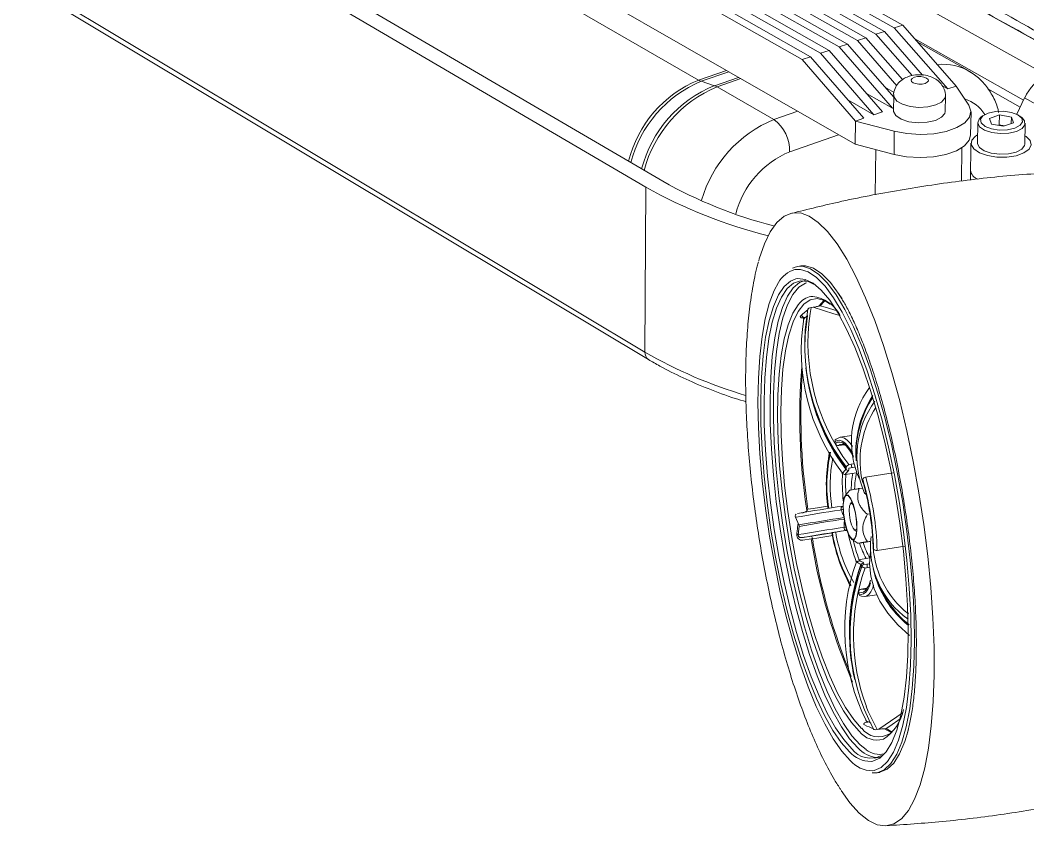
# Model space of a CAD drawing. Header units: millimetres. Extents: x -151 to 157, y -71 to 282.
# Drawn here: x -79.3 to 25.2, y -71.2 to 12.4 of the extents above; entities that cross this region are included whole.
import ezdxf

# ---------------------------------------------------------------- set-up
doc = ezdxf.new("R2010")
doc.units = ezdxf.units.MM

msp = doc.modelspace()

# ---------------------------------------------------------------- linework, layer by layer
at = {"color": 7, "linetype": 'Continuous', "lineweight": 15}
for p, q in [((-56.59, 48.17), (9.43, 10.9)), ((-55.74, 48.44), (10.3, 11.19)), ((-54.73, 48.77), (11.33, 11.55)), ((-53.88, 49.04), (12.2, 11.85)), ((-59.48, 47.25), (6.48, 9.88)), ((-58.46, 47.58), (7.52, 10.24)), ((-57.61, 47.85), (8.39, 10.54)), ((-63.24, 46.06), (2.65, 8.56)), ((-62.21, 46.38), (3.69, 8.92)), ((-61.36, 46.65), (4.57, 9.22)), ((-60.34, 46.98), (5.61, 9.58)), ((27.21, 6.61), (-43.43, 46.2)), ((-64.09, 45.78), (1.78, 8.26)), ((-8.96, 6.14), (-58.94, 34.93)), ((-12.69, -4.36), (-77.6, 33.63)), ((-79.32, 33.08), (-14.45, -4.97)), ((11.32, 18.42), (30.46, 7.74)), ((-79.1, 16.62), (-14.54, -22.08)), ((-78.72, 15.87), (-14.17, -22.86)), ((12.2, 11.85), (11.33, 11.55)), ((11.33, 11.55), (16.87, 5.22)), ((12.2, 11.85), (17.73, 5.52)), ((8.39, 10.54), (7.52, 10.24)), ((12.18, 6.19), (8.39, 10.54)), ((10.3, 11.19), (9.43, 10.9)), ((9.43, 10.9), (13.18, 6.6)), ((14.25, 6.66), (10.3, 11.19)), ((6.48, 9.88), (5.61, 9.58)), ((5.61, 9.58), (11.14, 3.22)), ((11.27, 4.38), (6.48, 9.88)), ((7.52, 10.24), (11.6, 5.56)), ((24.74, 4.06), (13.45, 10.42)), ((18.99, 7.12), (13.76, 10.07)), ((2.65, 8.56), (1.78, 8.26)), ((8.17, 2.19), (2.65, 8.56)), ((4.57, 9.22), (3.69, 8.92)), ((3.69, 8.92), (9.22, 2.55)), ((10.09, 2.86), (4.57, 9.22)), ((1.78, 8.26), (7.3, 1.88)), ((14.19, 6.73), (14.32, 6.66)), ((-7.04, 5.44), (-1.15, 2.05)), ((10.36, 5.42), (11.33, 4.87)), ((16.31, 5.53), (16.87, 5.22)), ((17.73, 5.52), (16.87, 5.22)), ((17.73, 5.52), (19.06, 3.54)), ((24.4, 3.32), (21.02, 5.23)), ((8.44, 4.76), (11.14, 3.22)), ((11.27, 4.55), (11.25, 2.95)), ((16.61, 2.87), (16.63, 4.47)), ((24.85, 4.29), (24.05, 2.59)), ((24.85, 4.29), (28.81, 2.06)), ((6.52, 4.1), (9.22, 2.55)), ((11.25, 3.26), (11.14, 3.22)), ((8.17, 2.19), (7.3, 1.88)), ((10.09, 2.86), (9.22, 2.55)), ((19.25, 0.43), (19.29, 2.83)), ((20.56, 2.46), (20.32, 2.29)), ((22.24, 2.53), (21.21, 2.17)), ((22.22, 1.49), (22.24, 2.53)), ((23.47, 2.3), (22.24, 2.53)), ((23.46, 1.63), (23.47, 2.3)), ((23.47, 2.3), (23.68, 1.71)), ((24.58, 2.22), (24.35, 2.4)), ((7.27, -0.51), (7.3, 1.88)), ((7.3, 1.88), (11.32, 0.83)), ((19.98, 1.74), (19.95, -0.42)), ((22.66, 1.35), (23.68, 1.71)), ((24.87, -0.5), (24.9, 1.66)), ((11.3, -1.57), (11.32, 0.83)), ((18.29, -4.34), (18.34, -0.89)), ((19.28, -0.41), (19.23, -4.22)), ((9.42, -1.07), (9.36, -5.77)), ((-14.45, -4.97), (-14.54, -22.08)), ((1.63, -13.15), (1.33, -13.19)), ((3.49, -17.31), (4.04, -16.69)), ((2.72, -17.47), (2.9, -17.44)), ((4.08, -16.79), (3.65, -17.28)), ((2.35, -24.91), (2.41, -25.19)), ((6.92, -30.74), (5.73, -30.92)), ((5.23, -31.57), (5.18, -31.4)), ((6.16, -31.7), (5.56, -31.79)), ((7.36, -32.65), (7.38, -33.37)), ((6.94, -34.07), (6.85, -33.72)), ((8.04, -35.4), (8.06, -35.29)), ((8.36, -35.07), (11.23, -34.63)), ((6.71, -36.4), (6.24, -36.97)), ((8, -36.2), (7.68, -36.24)), ((6.02, -38.11), (5.88, -38.14)), ((6.02, -38.12), (5.95, -38.13)), ((5.99, -38.07), (5.99, -38.07)), ((6.89, -37.68), (6.76, -37.87)), ((1.09, -39.22), (1.44, -40.02)), ((8.81, -38.88), (8.54, -38.92)), ((1.46, -40.16), (1.37, -41.03)), ((6.42, -40.58), (5.25, -40.76)), ((7.18, -40.52), (7.36, -40.66)), ((6.95, -41.53), (7.58, -41.94)), ((8.86, -41.71), (8.55, -41.76)), ((9.13, -42.45), (9.19, -42.55)), ((9.54, -42.66), (12.41, -42.22)), ((8.5, -44.09), (8.53, -44.45)), ((9.13, -44.56), (9.33, -45.26)), ((8.46, -46.59), (7.88, -46.68)), ((8.3, -47.45), (9.51, -47.27)), ((6.89, -53.95), (6.92, -54.23)), ((9.54, -61.25), (9.73, -61.22)), ((11.02, -61.57), (10.33, -61.17)), ((10.48, -61.15), (11.11, -61.51)), ((7.8, -62.84), (8.4, -63.34)), ((9.23, -64.23), (9.85, -64.13)), ((9.48, -65.75), (9.78, -65.7))]:
    msp.add_line(p, q, dxfattribs=at)
at = {"color": 144, "linetype": 'Continuous', "lineweight": 0}
for p, q in [((7.27, -0.51), (-69.03, 43.28)), ((-5.83, 7.01), (-8.69, 6.02)), ((-7.31, 5.56), (-8.69, 6.02)), ((21.42, 1.58), (21.21, 2.17)), ((22.66, 1.35), (21.42, 1.58)), ((22.22, 1.49), (22.12, 1.45)), ((22.76, 1.39), (22.22, 1.49)), ((11.3, -1.57), (7.27, -0.51)), ((6.62, -33.75), (7.11, -33.68)), ((7.21, -34.03), (6.62, -34.12)), ((6.24, -34.78), (7.42, -34.6)), ((6.02, -38.12), (5.95, -38.13)), ((2.72, -41.48), (1.86, -41.61)), ((1.89, -41.31), (2.74, -41.18)), ((4.91, -40.82), (4.86, -40.82)), ((8.86, -41.73), (7.72, -41.91)), ((7.54, -43.8), (7.81, -43.76)), ((8.79, -43.45), (7.62, -43.63)), ((8.18, -44.14), (8.77, -44.04)), ((8.78, -44.41), (8.29, -44.49)), ((7.63, -46.99), (7.64, -47.17)), ((8.57, -60.47), (8.64, -60.46))]:
    msp.add_line(p, q, dxfattribs=at)
at = {"color": 8, "linetype": 'Continuous', "lineweight": 15}
for p, q in [((-8.96, 6.14), (-6.06, 7.14)), ((-7.31, 5.56), (-4.82, 6.42)), ((-4.58, 6.29), (-7.04, 5.44)), ((-1.15, 2.05), (1.32, 2.9)), ((5.56, 0.47), (0.49, -1.3)), ((2.72, -17.47), (2.6, -18.08)), ((2.26, -38.53), (2.22, -38.28)), ((2.29, -37.84), (2.37, -38.39)), ((5.84, -38.44), (5.7, -38.47)), ((2.79, -41.89), (2.72, -41.48)), ((2.84, -41.46), (2.9, -41.76))]:
    msp.add_line(p, q, dxfattribs=at)
at = {"color": 7, "linetype": 'Continuous', "lineweight": 15, "flags": 128}
for points in [[(13.41, 6.43), (13.19, 6.31), (13.08, 6.16), (13.11, 6.01), (13.27, 5.87), (13.54, 5.77), (13.87, 5.72), (14.22, 5.72), (14.53, 5.79), (14.75, 5.91), (14.86, 6.06), (14.83, 6.21), (14.67, 6.35), (14.4, 6.46), (14.07, 6.51), (13.72, 6.5), (13.41, 6.43)], [(19.06, 3.54), (19.28, 2.92), (19.14, 2.29), (18.64, 1.71), (17.81, 1.21), (16.72, 0.82), (15.43, 0.58), (14.04, 0.5), (12.64, 0.59), (11.32, 0.83)], [(20.32, 2.29), (20.12, 2.09), (19.99, 1.7), (20.18, 1.3), (20.68, 0.95), (21.43, 0.71), (22.3, 0.6), (23.2, 0.64), (24, 0.82)], [(23.83, 1.16), (24.38, 1.45), (24.63, 1.81), (24.55, 2.19), (24.15, 2.54), (23.49, 2.79), (22.67, 2.92), (21.82, 2.89), (21.07, 2.72), (20.52, 2.44), (20.27, 2.07), (20.35, 1.69), (20.75, 1.34), (21.4, 1.09), (22.22, 0.96), (23.08, 0.99), (23.83, 1.16)], [(24, 0.82), (24.58, 1.12), (24.88, 1.5), (24.84, 1.91), (24.58, 2.22)], [(24.88, 0.37), (24.99, 0.3), (25.43, -0.13), (25.53, -0.59), (25.3, -1.04), (24.76, -1.42), (23.96, -1.71), (22.99, -1.85), (21.96, -1.85), (20.98, -1.69), (20.15, -1.4), (19.57, -1.01), (19.3, -0.56), (19.36, -0.1), (19.76, 0.32), (19.96, 0.45)], [(7.7, -69.92), (8.65, -70.68), (9.57, -71.13), (10.45, -71.25), (11.29, -71.04), (12.07, -70.51), (12.79, -69.65), (13.44, -68.47), (14.01, -66.99), (14.49, -65.22), (14.88, -63.18), (15.17, -60.88), (15.37, -58.35), (15.46, -55.62), (15.45, -52.71), (15.34, -49.66), (15.12, -46.5), (14.81, -43.26), (14.39, -39.98), (13.89, -36.7), (13.3, -33.44), (12.63, -30.25), (11.89, -27.16), (11.08, -24.21), (10.21, -21.41), (9.3, -18.81), (8.36, -16.44), (7.38, -14.31), (6.4, -12.44), (5.4, -10.86), (4.41, -9.58), (3.44, -8.62), (2.5, -7.97), (1.59, -7.65), (0.72, -7.66), (-0.09, -7.99), (-0.85, -8.64), (-1.53, -9.6), (-2.14, -10.86), (-2.67, -12.41), (-2.73, -12.63)], [(0.79, -13.36), (1.04, -13.26), (1.33, -13.19)], [(9.06, -65.53), (9.23, -65.5), (9.96, -65.2), (10.64, -64.56), (11.25, -63.61), (11.78, -62.34), (12.23, -60.79), (12.59, -58.95), (12.85, -56.87), (13.01, -54.56), (13.07, -52.05), (13.03, -49.38), (12.88, -46.57), (12.64, -43.68), (12.3, -40.73), (11.86, -37.76), (11.34, -34.82), (10.73, -31.94), (10.06, -29.16), (9.32, -26.52), (8.53, -24.04), (7.69, -21.77), (6.82, -19.73), (5.94, -17.94), (5.04, -16.44), (4.15, -15.23), (3.27, -14.33), (2.41, -13.75), (1.59, -13.5), (1.03, -13.52)], [(1.13, -14.49), (1.31, -14.46), (2.09, -14.54), (2.91, -14.94), (3.76, -15.67), (4.63, -16.71), (5.51, -18.06), (6.39, -19.69), (7.25, -21.58), (8.08, -23.72), (8.87, -26.07), (9.62, -28.61), (10.3, -31.29), (10.92, -34.08), (11.45, -36.95), (11.91, -39.85), (12.27, -42.75), (12.54, -45.6), (12.7, -48.38), (12.77, -51.03), (12.73, -53.52), (12.59, -55.83), (12.35, -57.91), (12.01, -59.75), (11.59, -61.31), (11.08, -62.59), (10.49, -63.56), (9.83, -64.21), (9.11, -64.53), (8.92, -64.56)], [(-0.68, -14.88), (-1.13, -15.71), (-1.64, -17.03), (-2.05, -18.62), (-2.38, -20.47), (-2.62, -22.55), (-2.76, -24.84), (-2.81, -27.3), (-2.76, -29.91), (-2.61, -32.63), (-2.37, -35.44), (-2.03, -38.3), (-1.61, -41.17), (-1.11, -44.02), (-0.53, -46.82), (0.12, -49.53), (0.83, -52.12), (1.59, -54.56), (2.4, -56.82), (3.24, -58.86), (4.11, -60.67), (4.99, -62.23), (5.88, -63.5), (6.75, -64.47)], [(6.69, -63.55), (5.83, -62.59), (4.96, -61.34), (4.1, -59.81), (3.25, -58.02), (2.42, -55.99), (1.64, -53.76), (0.89, -51.35), (0.2, -48.79), (-0.42, -46.12), (-0.98, -43.36), (-1.46, -40.56), (-1.85, -37.74), (-2.16, -34.95), (-2.37, -32.21), (-2.5, -29.56), (-2.52, -27.04), (-2.45, -24.67), (-2.28, -22.49), (-2.01, -20.53), (-1.66, -18.8), (-1.21, -17.34), (-0.69, -16.16), (-0.09, -15.28), (0.56, -14.72)], [(2.96, -15.03), (2.39, -14.77), (1.61, -14.7), (0.89, -14.94), (0.23, -15.5), (-0.36, -16.37), (-0.88, -17.54), (-1.32, -18.99), (-1.67, -20.69), (-1.93, -22.64), (-2.1, -24.79), (-2.18, -27.13), (-2.15, -29.63), (-2.03, -32.25), (-1.82, -34.95), (-1.52, -37.72), (-1.13, -40.51), (-0.65, -43.28), (-0.1, -46.01), (0.52, -48.65), (1.2, -51.18), (1.93, -53.56), (2.72, -55.77), (3.53, -57.77), (4.37, -59.54), (5.23, -61.06), (6.08, -62.3), (6.93, -63.24)], [(2.22, -14.91), (2.13, -14.93), (1.44, -15.36), (0.81, -16.11), (0.25, -17.17), (-0.22, -18.52), (-0.61, -20.15), (-0.9, -22.02), (-1.11, -24.13), (-1.21, -26.43), (-1.21, -28.9), (-1.12, -31.51), (-0.93, -34.22), (-0.65, -36.99), (-0.27, -39.8), (0.19, -42.6), (0.73, -45.35), (1.35, -48.03), (2.03, -50.6), (2.76, -53.02), (3.54, -55.26), (4.36, -57.29), (5.21, -59.09), (6.07, -60.63), (6.94, -61.89), (7.8, -62.84)], [(4.68, -17.1), (4.1, -16.74), (3.33, -16.54), (2.61, -16.66), (1.94, -17.11), (1.35, -17.88), (0.83, -18.96), (0.39, -20.33), (0.04, -21.97), (-0.22, -23.86), (-0.38, -25.96), (-0.44, -28.25), (-0.4, -30.7), (-0.27, -33.27), (-0.04, -35.92), (0.29, -38.62), (0.7, -41.33), (1.19, -44.01), (1.77, -46.62), (2.4, -49.13), (3.1, -51.51), (3.85, -53.71), (4.64, -55.71), (5.45, -57.47), (6.28, -58.98), (7.12, -60.2), (7.94, -61.13)], [(7.7, -61.43), (6.88, -60.52), (6.05, -59.31), (5.22, -57.82), (4.41, -56.09), (3.63, -54.12), (2.88, -51.96), (2.18, -49.62), (1.54, -47.14), (0.96, -44.56), (0.46, -41.91), (0.03, -39.22), (-0.31, -36.54), (-0.56, -33.89), (-0.72, -31.31), (-0.78, -28.85), (-0.75, -26.53), (-0.62, -24.37), (-0.4, -22.43), (-0.08, -20.71), (0.32, -19.25), (0.8, -18.06), (1.37, -17.17), (1.55, -16.96)], [(2.05, -21.76), (2.09, -20.32), (2.34, -18.3)], [(5.38, -31.1), (5.63, -30.95), (5.89, -30.92), (6.16, -31.01), (6.45, -31.21), (6.75, -31.52), (7, -31.87)], [(6.39, -40.5), (6.66, -41.16), (6.94, -41.52), (7.19, -41.53), (7.37, -41.2), (7.45, -40.56), (7.43, -39.72), (7.3, -38.81), (7.09, -37.95), (6.82, -37.3), (6.54, -36.94), (6.29, -36.92), (6.11, -37.26), (6.03, -37.9), (6.05, -38.74), (6.18, -39.65), (6.39, -40.5)], [(6.4, -40.47), (6.19, -39.64), (6.06, -38.75), (6.04, -37.92), (6.12, -37.3), (6.3, -36.97), (6.55, -36.98), (6.82, -37.34), (7.08, -37.98), (7.29, -38.81), (7.42, -39.71), (7.44, -40.54), (7.35, -41.16), (7.18, -41.49), (6.93, -41.47), (6.66, -41.12), (6.4, -40.47)], [(7.06, -37.95), (6.93, -37.81), (6.78, -37.84), (6.69, -38.08), (6.65, -38.48), (6.67, -38.98), (6.76, -39.52), (6.89, -40.01), (7.05, -40.36), (7.21, -40.54), (7.36, -40.51), (7.44, -40.35)], [(8.87, -42.74), (8.77, -44.04), (8.89, -45.35), (9.25, -46.65), (9.84, -47.93), (10.66, -49.18), (11.69, -50.38), (12.9, -51.5)], [(7.88, -46.68), (8.12, -46.73), (8.34, -46.67), (8.55, -46.51), (8.74, -46.26), (8.85, -46.05)], [(9.19, -46.27), (9.09, -46.56), (8.91, -46.95), (8.69, -47.24), (8.46, -47.41), (8.2, -47.46), (7.93, -47.4)], [(5.81, -67.58), (6.73, -68.85), (7.7, -69.92)]]:
    msp.add_lwpolyline(points, dxfattribs=at)
at = {"color": 8, "linetype": 'Continuous', "lineweight": 15, "flags": 128}
for points in [[(16.63, 4.47), (16.58, 4.25), (16.24, 3.86), (15.63, 3.56), (14.81, 3.36), (13.89, 3.31), (12.98, 3.4), (12.18, 3.63), (11.6, 3.96), (11.3, 4.36), (11.27, 4.54)], [(1.33, -13.19), (1.82, -13.18), (2.65, -13.44), (3.51, -14.02), (4.4, -14.93), (5.31, -16.15), (6.21, -17.67), (7.11, -19.48), (7.99, -21.54), (8.83, -23.83), (9.63, -26.34), (10.38, -29.01), (11.06, -31.82), (11.67, -34.73), (12.2, -37.7), (12.64, -40.7), (12.99, -43.68), (13.24, -46.61), (13.38, -49.44), (13.43, -52.14), (13.36, -54.68), (13.2, -57.01), (12.93, -59.12), (12.57, -60.97), (12.12, -62.55), (11.58, -63.82), (10.97, -64.79), (10.28, -65.43), (9.54, -65.74), (9.02, -65.76)], [(7.55, -63.15), (6.7, -62.2), (5.84, -60.96), (4.98, -59.45), (4.14, -57.68), (3.33, -55.68), (2.55, -53.47), (1.81, -51.09), (1.13, -48.55), (0.51, -45.91), (-0.04, -43.18), (-0.52, -40.41), (-0.91, -37.62), (-1.21, -34.86), (-1.42, -32.15), (-1.54, -29.54), (-1.56, -27.04), (-1.49, -24.7), (-1.32, -22.54), (-1.06, -20.6), (-0.71, -18.89), (-0.27, -17.45), (0.25, -16.28), (0.85, -15.41), (1.51, -14.85), (2.17, -14.61)], [(0.56, -14.72), (0.58, -14.71), (1.13, -14.49)], [(5.71, -18.3), (5.05, -18.1), (2.9, -17.44)], [(3.65, -17.28), (4.17, -17.44), (5.4, -17.82)], [(7.02, -32.64), (6.78, -32.22), (6.49, -31.81), (6.2, -31.51), (5.93, -31.32), (5.66, -31.24), (5.41, -31.26), (5.18, -31.4)], [(5.23, -31.57), (5.45, -31.44), (5.69, -31.42), (5.95, -31.5), (6.22, -31.69), (6.49, -31.98), (6.77, -32.37), (7.05, -32.85), (7.11, -32.98)], [(7.94, -35.13), (8.07, -35.62), (8.12, -35.76)], [(2.37, -38.39), (2.9, -38.31), (4.45, -38.06)], [(1.69, -41.34), (1.7, -41.33), (1.89, -41.31)], [(2.74, -41.18), (4.28, -40.94), (4.92, -40.84)], [(4.94, -41.13), (3.29, -41.39), (2.84, -41.46)], [(8.43, -58.87), (8.63, -59.37), (9.54, -61.25)], [(9.73, -61.22), (11.58, -59.94), (12.19, -59.52)], [(11.93, -60.15), (10.87, -60.89), (10.48, -61.15)]]:
    msp.add_lwpolyline(points, dxfattribs=at)
at = {"color": 144, "linetype": 'Continuous', "lineweight": 0, "flags": 128}
for points in [[(16.61, 2.87), (16.57, 2.69), (16.24, 2.28), (15.61, 1.96), (14.75, 1.76), (13.79, 1.71), (12.84, 1.82), (12.04, 2.08), (11.48, 2.45), (11.25, 2.87), (11.25, 2.95)], [(11.3, -1.57), (12.61, -1.81), (14, -1.9), (15.4, -1.82), (16.68, -1.58), (17.78, -1.19), (18.61, -0.69), (19.11, -0.11), (19.25, 0.43)], [(19.95, -0.42), (19.95, -0.46), (20.15, -0.86), (20.65, -1.21), (21.39, -1.45), (22.27, -1.56), (23.17, -1.52), (23.96, -1.34)], [(23.96, -1.34), (24.55, -1.04), (24.84, -0.66), (24.87, -0.5)], [(5.91, -16.57), (5.61, -16.11), (4.7, -14.88), (3.81, -13.98), (2.95, -13.39), (2.12, -13.14), (1.63, -13.15)], [(6.01, -34.7), (5.98, -34.71), (5.96, -34.72), (5.94, -34.71), (5.94, -34.7), (5.95, -34.68), (5.97, -34.66)], [(7.54, -43.8), (7.48, -43.79), (7.44, -43.78), (7.4, -43.78), (7.37, -43.78), (7.36, -43.78), (7.36, -43.8), (7.37, -43.81), (7.4, -43.83)], [(8.85, -45.75), (8.71, -46.2), (8.54, -46.56), (8.34, -46.83), (8.12, -46.99), (7.88, -47.04), (7.63, -46.99)], [(7.64, -47.17), (7.9, -47.23), (8.15, -47.17), (8.37, -47.01), (8.58, -46.73), (8.76, -46.36), (8.87, -46.03)], [(9.79, -65.7), (9.83, -65.69), (10.58, -65.38), (11.27, -64.74), (11.88, -63.77), (12.42, -62.5), (12.79, -61.25)]]:
    msp.add_lwpolyline(points, dxfattribs=at)
at = {"color": 8, "linetype": 'Continuous', "lineweight": 15}
for centre, radius, start, end in [((16.44, 2.53), 5.25, 57.0264, 97.06), ((-3.84, -5.55), 12.55, 112.7403, 165.5773), ((17.56, 0.66), 3.68, 31.2298, 73.046), ((3.73, -9.86), 12.87, 112.2804, 164.1057), ((4.18, -10.17), 9.61, 112.5853, 165.3776), ((20.4, -3.04), 1.18, 187.8296, 250.0205), ((1.79, -16.23), 2.82, 105.7895, 151.2763), ((2.99, -18.19), 1.89, 93.2628, 139.7369), ((9.61, 19.6), 48.17, 239.9148, 253.4837), ((-13.69, -22.16), 0.844, 174.9861, 235.9501), ((21, -35.92), 16.31, 169.9585, 188.2125), ((14.17, -36.31), 6.95, 165.7197, 179.828), ((50.86, -329.66), 293.83, 98.7527, 99.6822), ((37.77, -249.41), 212.37, 98.5589, 99.8449), ((68.85, -446.48), 411.03, 98.7786, 99.4499), ((27.64, -36.5), 21.55, 191.7658, 199.9484), ((14.49, -39.85), 6.71, 197.3336, 212.3373), ((9.52, -60.04), 2.3, 217.2492, 287.0834), ((8.88, -61.67), 2.89, 220.601, 270.7688), ((9.81, -61.15), 3.01, 221.4355, 264.5107), ((9.79, -61.6), 2.23, 231.4343, 282.7817), ((9.05, -62.5), 3.03, 220.7086, 270.1081)]:
    msp.add_arc(centre, radius, start, end, dxfattribs=at)
at = {"color": 7, "linetype": 'Continuous', "lineweight": 15}
for centre, radius, start, end in [((28.89, 2.54), 4.4, 112.3174, 156.5422), ((-8.21, 7.42), 1.48, 239.7765, 251.2683), ((-7.79, 4.16), 1.48, 59.7891, 71.268), ((-3.57, -1.21), 4.05, 358.719, 53.4133), ((11.09, 40.78), 52.4, 240.8325, 255.8605), ((11.14, 38.21), 48.79, 240.7634, 255.3496), ((2.32, -20.13), 3.87, 29.7765, 81.688), ((23.07, -21.28), 21.02, 169.96, 217.2628), ((22.73, -21.92), 21.05, 171.0561, 217.2152), ((23.19, -21.16), 20.81, 171.5057, 217.2423), ((65.54, -28.79), 64.02, 175.3694, 188.5268), ((23.56, -21.34), 21.54, 186.3384, 216.8007), ((65.94, -28.71), 64.3, 175.8653, 188.1687), ((23.84, -21.17), 21.81, 190.6175, 216.6652), ((16.24, -31.39), 9.36, 142.9747, 204.1352), ((18.17, -32.51), 10.83, 146.9388, 184.0071), ((18.27, -32.69), 10.91, 147.2503, 179.782), ((17.2, -32.88), 9.74, 144.0715, 202.7859), ((17.86, -33.34), 10.08, 146.8058, 190.2063), ((5.94, -32.28), 0.627, 54.8967, 128.3395), ((14.96, -36.27), 8.09, 168.5186, 180.5746), ((-19.03, -43.23), 28.18, 1.599, 16.1304), ((-19.61, -43.32), 28.81, 1.5364, 16.1933), ((-20.19, -43.41), 29.75, 1.4437, 16.2879), ((29.12, -195.73), 158.99, 98.4703, 100.1563), ((39.99, -259.48), 224.01, 98.7288, 99.9459), ((53.84, -352.65), 315.65, 98.6462, 99.5101), ((65.38, -31.55), 63.31, 189.2802, 202.4582), ((20.1, -38.4), 15.03, 189.0294, 210.3293), ((25.62, -37.05), 19.11, 193.7941, 200.1242), ((18.12, -42.26), 9.25, 173.5236, 234.6238), ((18.8, -41.65), 9.69, 180.6024, 231.6597), ((64.02, -31.88), 62.04, 189.284, 203.2258), ((15.66, -39.48), 8.29, 197.1207, 209.0901), ((27.37, -50.88), 21.18, 160.567, 206.6176), ((28.25, -51.16), 21.58, 160.9384, 193.2284), ((28.55, -51.24), 21.84, 161.0547, 187.1239), ((27.89, -51.38), 21.15, 160.5254, 207.7119), ((28.23, -51.49), 21.13, 160.6504, 200.4539), ((19.43, -42.23), 10.56, 193.3737, 231.0854), ((19.87, -41.77), 11.1, 198.3045, 230.8298), ((7.77, -58.37), 4.57, 302.0814, 350.0815), ((9.69, -59.85), 2.16, 216.1761, 301.711), ((8.85, -61.83), 2.39, 216.437, 298.2901)]:
    msp.add_arc(centre, radius, start, end, dxfattribs=at)
at = {"color": 144, "linetype": 'Continuous', "lineweight": 0}
for centre, radius, start, end in [((-4.35, -5.19), 12.23, 112.1174, 166.2551), ((-2.51, -6.25), 12.76, 112.1448, 165.6105), ((-1.98, -6.63), 13.09, 112.7706, 164.9347), ((22.4, -1.08), 2.5, 81.6113, 91.7568), ((1.62, -18.63), 0.32, 357.058, 88.0399), ((2.06, -18.53), 0.034, 29.3293, 91.8938), ((20.84, -35.81), 16.56, 168.3167, 188.6942), ((20.03, -35.9), 15.69, 167.3391, 188.7973), ((6.58, -34.08), 0.309, 211.9617, 269.7075), ((6.97, -34.42), 0.752, 117.7917, 147.1198), ((26.95, -35.5), 21.01, 177.6395, 185.484), ((6.23, -34.44), 0.34, 219.0816, 270.7294), ((25.43, -35.59), 19.15, 177.5652, 183.8406), ((8.42, -36.64), 0.199, 182.5983, 255.3157), ((6.08, -38.32), 0.269, 108.7942, 207.0939), ((5.78, -37.57), 0.878, 274.189, 287.5963), ((6.32, -41.05), 0.802, 89.8603, 104.2156), ((6.39, -40.31), 0.27, 170.722, 268.6736), ((1.57, -38.69), 2.34, 261.2496, 265.1528), ((2.11, -37.54), 3.98, 278.8273, 280.6621), ((2.43, -41.45), 0.415, 358.6594, 40.6689), ((21.18, -38.24), 16.52, 189.0159, 209.2957), ((20.29, -38.41), 15.57, 188.8779, 210.4622), ((8.16, -44.25), 0.278, 93.9385, 160.1437), ((8.21, -44.41), 0.28, 97.3935, 161.8841), ((8.43, -43.73), 0.767, 230.9687, 259.7141)]:
    msp.add_arc(centre, radius, start, end, dxfattribs=at)
for points, knots in [([(31.47, 8.09), (25.33, 11.59), (14.46, 17.8), (3.78, 23.9), (-0.9, 26.58)], [0, 0, 0, 0, 0.5571624, 1, 1, 1, 1]), ([(2.34, -18.3), (2.26, -18.36), (2.18, -18.43), (2.1, -18.51), (2.05, -18.55), (1.99, -18.6), (1.94, -18.65)], [0, 0, 0, 0, 0.0005750463, 0.0005750463, 0.0005750463, 0.000959766, 0.000959766, 0.000959766, 0.000959766]), ([(1.21, -41), (1.2, -41.09), (1.21, -41.18), (1.27, -41.34), (1.33, -41.41), (1.45, -41.53), (1.53, -41.57), (1.69, -41.62), (1.78, -41.62), (1.86, -41.61)], [0, 0, 0, 0, 0.25, 0.25, 0.5, 0.5, 0.75, 0.75, 1, 1, 1, 1]), ([(8.57, -60.47), (8.4, -60.49), (8.26, -60.55), (8.16, -60.64), (8.15, -60.67), (8.16, -60.73), (8.2, -60.76), (8.25, -60.78)], [0, 0, 0, 0, 0.5, 0.5, 0.75, 0.75, 1, 1, 1, 1]), ([(8.4, -60.3), (8.4, -60.3), (8.38, -60.31), (8.39, -60.34), (8.42, -60.36), (8.44, -60.37)], [0, 0, 0, 0, 0.215775, 0.60618, 1, 1, 1, 1]), ([(8.44, -60.37), (8.5, -60.4), (8.57, -60.43), (8.64, -60.46), (8.74, -60.5), (8.83, -60.54), (8.93, -60.58)], [0, 0, 0, 0, 0.0003847337, 0.0003847337, 0.0003847337, 0.000959801, 0.000959801, 0.000959801, 0.000959801])]:
    msp.add_open_spline(points, degree=3, knots=knots, dxfattribs=at)
at = {"color": 7, "linetype": 'Continuous', "lineweight": 15}
for points, knots in [([(-0.11, 24.81), (0.51, 24.46), (3.93, 22.55), (14.04, 16.9), (23.68, 11.56), (30.52, 7.76)], [0, 0, 0, 0, 0.0614849, 0.3418285, 1, 1, 1, 1]), ([(12.8, 6.52), (12.62, 6.44), (12.24, 6.28), (11.74, 5.86), (11.39, 5.28), (11.23, 4.8), (11.27, 4.55), (11.28, 4.53)], [0, 0, 0, 0, 0.2233209, 0.4685343, 0.7206429, 0.9815988, 1, 1, 1, 1]), ([(16.62, 4.46), (16.63, 4.46), (16.68, 4.71), (16.53, 5.19), (16.22, 5.76), (15.76, 6.18), (15.21, 6.48), (14.53, 6.68), (13.73, 6.72), (13.14, 6.63), (12.84, 6.53), (12.8, 6.52)], [0, 0, 0, 0, 0.004221, 0.150396, 0.275296, 0.392522, 0.513907, 0.653043, 0.813417, 0.97421, 1, 1, 1, 1]), ([(22.15, 2.79), (22.12, 2.92), (22, 3.56), (21.52, 4.58), (20.71, 5.76), (19.85, 6.61), (19.22, 6.95), (19, 7.08)], [0, 0, 0, 0, 0.072148, 0.34227, 0.605133, 0.859096, 1, 1, 1, 1]), ([(29.68, -3.39), (28.28, -3.45), (24.68, -3.61), (18.89, -4.2), (12.36, -5.15), (6.26, -6.3), (2.36, -7.27), (0.6, -7.71)], [0, 0, 0, 0, 0.143475, 0.368363, 0.59245, 0.815701, 1, 1, 1, 1]), ([(-2.74, -12.73), (-2.79, -12.87), (-3.05, -13.72), (-3.38, -15.44), (-3.74, -17.88), (-3.96, -20.44), (-4.08, -23.09), (-4.1, -25.84), (-4.02, -28.68), (-3.85, -31.58), (-3.6, -34.53), (-3.26, -37.52), (-2.84, -40.52), (-2.34, -43.5), (-1.77, -46.45), (-1.13, -49.35), (-0.43, -52.16), (0.34, -54.89), (1.17, -57.49), (2.06, -59.97), (3, -62.3), (4.02, -64.48), (4.94, -66.22), (5.56, -67.15), (5.78, -67.49)], [0, 0, 0, 0, 0.010673, 0.06385, 0.115348, 0.165192, 0.213874, 0.261774, 0.309142, 0.356149, 0.402913, 0.449519, 0.496039, 0.54253, 0.589041, 0.635617, 0.682319, 0.729222, 0.776418, 0.824036, 0.872256, 0.92135, 0.971727, 1, 1, 1, 1]), ([(5.48, -15.93), (5.62, -16.13), (5.93, -16.59), (6.5, -17.61), (7.16, -18.95), (7.86, -20.58), (8.58, -22.46), (9.3, -24.57), (9.99, -26.88), (10.65, -29.36), (11.27, -31.98), (11.83, -34.69), (12.32, -37.47), (12.74, -40.28), (13.09, -43.08), (13.35, -45.82), (13.53, -48.49), (13.62, -51.03), (13.62, -53.42), (13.55, -55.62), (13.4, -57.59), (13.19, -59.3), (12.93, -60.7), (12.72, -61.56), (12.62, -61.87), (12.61, -61.91)], [0, 0, 0, 0, 0.031115, 0.071281, 0.113382, 0.157057, 0.201959, 0.247789, 0.294307, 0.341326, 0.388704, 0.436326, 0.484103, 0.531958, 0.579817, 0.627594, 0.675214, 0.722593, 0.769625, 0.816177, 0.862075, 0.907095, 0.950946, 0.993282, 1, 1, 1, 1]), ([(2.37, -17.62), (2.36, -17.6), (2.4, -17.56), (2.54, -17.51), (2.63, -17.48), (2.72, -17.47)], [0, 0, 0, 0, 0.5, 0.5, 1, 1, 1, 1]), ([(2.9, -17.44), (3, -17.43), (3.1, -17.41), (3.25, -17.38), (3.3, -17.36), (3.4, -17.34), (3.45, -17.32), (3.49, -17.31)], [0, 0, 0, 0, 0.5, 0.5, 0.75, 0.75, 1, 1, 1, 1]), ([(1.82, -18.5), (1.82, -18.5), (1.81, -18.5), (1.83, -18.51), (1.87, -18.54), (1.91, -18.62), (1.91, -18.67), (1.9, -18.7)], [0, 0, 0, 0, 0.048652, 0.216753, 0.436635, 0.727999, 1, 1, 1, 1]), ([(2.06, -18.49), (2.02, -18.5), (1.96, -18.51), (1.92, -18.51), (1.91, -18.51)], [0, 0, 0, 0, 0.7532523, 1, 1, 1, 1]), ([(1.91, -18.7), (1.91, -18.69), (1.92, -18.68), (1.93, -18.66), (1.94, -18.65)], [0, 0, 0, 0, 0.720555, 1, 1, 1, 1]), ([(-14.17, -22.86), (-13.78, -23.08), (-12.65, -23.74), (-10.61, -24.77), (-7.99, -25.89), (-5.79, -26.72), (-4.42, -27.13), (-4.04, -27.24)], [0, 0, 0, 0, 0.1346394, 0.3911205, 0.6472975, 0.9031038, 1, 1, 1, 1]), ([(5.18, -31.4), (5.17, -31.33), (5.18, -31.26), (5.25, -31.15), (5.32, -31.11), (5.38, -31.1)], [0, 0, 0, 0, 0.5, 0.5, 1, 1, 1, 1]), ([(5.56, -31.79), (5.49, -31.8), (5.41, -31.78), (5.29, -31.7), (5.24, -31.64), (5.23, -31.57)], [0, 0, 0, 0, 0.5, 0.5, 1, 1, 1, 1]), ([(8.06, -35.29), (8.07, -35.24), (8.1, -35.19), (8.22, -35.11), (8.29, -35.08), (8.36, -35.07)], [0, 0, 0, 0, 0.5, 0.5, 1, 1, 1, 1]), ([(6.74, -36.41), (6.72, -36.42), (6.67, -36.42), (6.95, -36.37), (7.36, -36.3), (7.65, -36.25), (7.68, -36.24)], [0, 0, 0, 0, 0.114351, 0.473937, 0.933989, 1, 1, 1, 1]), ([(7.68, -36.24), (7.65, -36.36), (7.62, -36.47), (7.57, -36.7), (7.55, -36.82), (7.53, -37.06), (7.53, -37.18), (7.56, -37.42), (7.59, -37.54), (7.66, -37.78), (7.71, -37.89), (7.83, -38.12), (7.91, -38.23), (8.15, -38.55), (8.34, -38.74), (8.54, -38.92)], [0, 0, 0, 0, 0.125, 0.125, 0.25, 0.25, 0.375, 0.375, 0.5, 0.5, 0.625, 0.625, 0.75, 0.75, 1, 1, 1, 1]), ([(1.73, -38.78), (1.83, -38.77), (1.93, -38.74), (2.06, -38.68), (2.1, -38.66), (2.19, -38.61), (2.23, -38.58), (2.26, -38.53)], [0, 0, 0, 0, 0.5, 0.5, 0.75, 0.75, 1, 1, 1, 1]), ([(1.14, -38.92), (1.13, -38.94), (1.09, -38.98), (1.06, -39.06), (1.06, -39.16), (1.09, -39.24), (1.12, -39.27), (1.12, -39.27)], [0, 0, 0, 0, 0.1745339, 0.4187994, 0.6792676, 0.9508499, 1, 1, 1, 1]), ([(8.54, -38.92), (8.4, -39.16), (8.28, -39.4), (8.15, -39.77), (8.12, -39.9), (8.07, -40.16), (8.06, -40.29), (8.06, -40.66), (8.11, -40.91), (8.29, -41.35), (8.41, -41.56), (8.55, -41.76)], [0, 0, 0, 0, 0.25, 0.25, 0.375, 0.375, 0.5, 0.5, 0.75, 0.75, 1, 1, 1, 1]), ([(1.45, -40.06), (1.45, -40.07), (1.47, -40.09), (1.46, -40.12), (1.46, -40.14)], [0, 0, 0, 0, 0.27012, 1, 1, 1, 1]), ([(1.41, -40.92), (1.41, -40.92), (1.39, -40.94), (1.37, -41.01), (1.37, -41.11), (1.4, -41.2), (1.46, -41.27), (1.51, -41.31), (1.56, -41.33), (1.6, -41.34), (1.63, -41.34), (1.65, -41.34), (1.67, -41.34), (1.69, -41.34), (1.74, -41.33), (1.84, -41.32), (1.9, -41.31)], [0, 0, 0, 0, 0.002521, 0.028334, 0.056324, 0.08655, 0.109923, 0.129253, 0.145501, 0.158497, 0.170463, 0.186514, 0.216914, 0.302693, 0.586301, 1, 1, 1, 1]), ([(4.86, -40.82), (4.85, -40.83), (4.85, -40.83), (4.93, -40.82), (4.99, -40.81), (5.06, -40.8)], [0, 0, 0, 0, 0.5, 0.5, 1, 1, 1, 1]), ([(5.25, -40.76), (5.18, -40.77), (5.1, -40.79), (4.98, -40.81), (4.93, -40.81), (4.91, -40.82)], [0, 0, 0, 0, 0.5, 0.5, 1, 1, 1, 1]), ([(8.55, -41.76), (8.26, -41.8), (7.79, -41.88), (7.53, -41.93), (7.58, -41.92), (7.59, -41.92)], [0, 0, 0, 0, 0.552688, 0.904857, 1, 1, 1, 1]), ([(9.17, -42.31), (9.17, -42.31), (9.15, -42.32), (9.13, -42.36), (9.12, -42.41), (9.13, -42.44), (9.13, -42.45)], [0, 0, 0, 0, 0.034449, 0.397609, 0.764363, 1, 1, 1, 1]), ([(9.19, -42.55), (9.21, -42.59), (9.26, -42.63), (9.4, -42.67), (9.47, -42.68), (9.54, -42.66)], [0, 0, 0, 0, 0.5, 0.5, 1, 1, 1, 1]), ([(7.88, -46.68), (7.81, -46.69), (7.74, -46.73), (7.65, -46.85), (7.63, -46.92), (7.63, -46.99)], [0, 0, 0, 0, 0.5, 0.5, 1, 1, 1, 1]), ([(7.64, -47.17), (7.65, -47.24), (7.68, -47.31), (7.79, -47.39), (7.86, -47.41), (7.93, -47.4)], [0, 0, 0, 0, 0.5, 0.5, 1, 1, 1, 1]), ([(9.54, -61.25), (9.45, -61.27), (9.36, -61.27), (9.25, -61.26), (9.22, -61.26), (9.18, -61.24), (9.16, -61.23), (9.16, -61.22)], [0, 0, 0, 0, 0.5, 0.5, 0.75, 0.75, 1, 1, 1, 1]), ([(10.33, -61.17), (10.28, -61.17), (10.23, -61.17), (10.13, -61.18), (10.08, -61.18), (9.93, -61.2), (9.83, -61.21), (9.73, -61.22)], [0, 0, 0, 0, 0.25, 0.25, 0.5, 0.5, 1, 1, 1, 1]), ([(10.45, -71.24), (12.41, -71.11), (16.51, -70.84), (22.71, -70.07), (29.04, -69.02), (34.67, -67.86), (38.15, -66.93), (39.58, -66.55)], [0, 0, 0, 0, 0.198385, 0.416055, 0.632997, 0.849191, 1, 1, 1, 1])]:
    msp.add_open_spline(points, degree=3, knots=knots, dxfattribs=at)
at = {"color": 144, "linetype": 'Continuous', "lineweight": 0}
for points in [[(1.63, -18.31), (1.88, -18.08), (2.14, -17.87), (2.39, -17.67)], [(6.35, -34.19), (6.35, -34.21), (6.34, -34.23), (6.32, -34.24)], [(6.35, -34.19), (6.33, -34.11), (6.33, -34.05), (6.34, -34.01)], [(6.58, -34.39), (6.62, -34.35), (6.64, -34.32), (6.63, -34.29)], [(6.62, -34.12), (6.61, -34.16), (6.61, -34.22), (6.63, -34.29)], [(5.95, -38.13), (5.94, -38.13), (5.94, -38.13), (5.94, -38.13)], [(7.86, -44.12), (7.7, -44.04), (7.54, -43.95), (7.4, -43.83)], [(7.62, -43.63), (7.76, -43.74), (7.91, -43.83), (8.06, -43.9)], [(7.86, -44.12), (7.89, -44.12), (7.9, -44.14), (7.9, -44.15)], [(8.14, -43.97), (8.14, -43.95), (8.11, -43.92), (8.06, -43.9)], [(9.16, -61.17), (8.86, -61.05), (8.56, -60.93), (8.25, -60.78)]]:
    msp.add_open_spline(points, degree=3, dxfattribs=at)
at = {"color": 7, "linetype": 'Continuous', "lineweight": 15}
for points in [[(3.49, -17.31), (3.54, -17.29), (3.6, -17.28), (3.65, -17.28)], [(5.97, -34.66), (6.07, -34.5), (6.19, -34.36), (6.32, -34.24)], [(6.58, -34.39), (6.45, -34.5), (6.34, -34.63), (6.24, -34.78)], [(2.26, -38.53), (2.3, -38.49), (2.33, -38.44), (2.37, -38.39)], [(7.95, -44.33), (7.92, -44.29), (7.91, -44.24), (7.9, -44.15)], [(8.14, -43.97), (8.15, -44.05), (8.16, -44.1), (8.18, -44.14)], [(10.33, -61.17), (10.39, -61.18), (10.44, -61.17), (10.48, -61.15)]]:
    msp.add_open_spline(points, degree=3, dxfattribs=at)
at = {"color": 8, "linetype": 'Continuous', "lineweight": 15}
for points, knots in [([(1.63, -18.31), (1.57, -18.37), (1.55, -18.43), (1.63, -18.51), (1.73, -18.54), (1.84, -18.54)], [0, 0, 0, 0, 0.5, 0.5, 1, 1, 1, 1]), ([(6.1, -39.15), (6.04, -39.01), (5.95, -38.77), (5.87, -38.54), (5.84, -38.44)], [0, 0, 0, 0, 0.618177, 1, 1, 1, 1]), ([(6.12, -40.27), (6.12, -40.18), (6.13, -39.92), (6.15, -39.66), (6.16, -39.49)], [0, 0, 0, 0, 0.368829, 1, 1, 1, 1]), ([(1.21, -41), (1.23, -40.88), (1.27, -40.49), (1.32, -40.1), (1.35, -39.82)], [0, 0, 0, 0, 0.298236, 1, 1, 1, 1])]:
    msp.add_open_spline(points, degree=3, knots=knots, dxfattribs=at)

doc.saveas('drawing.dxf')
